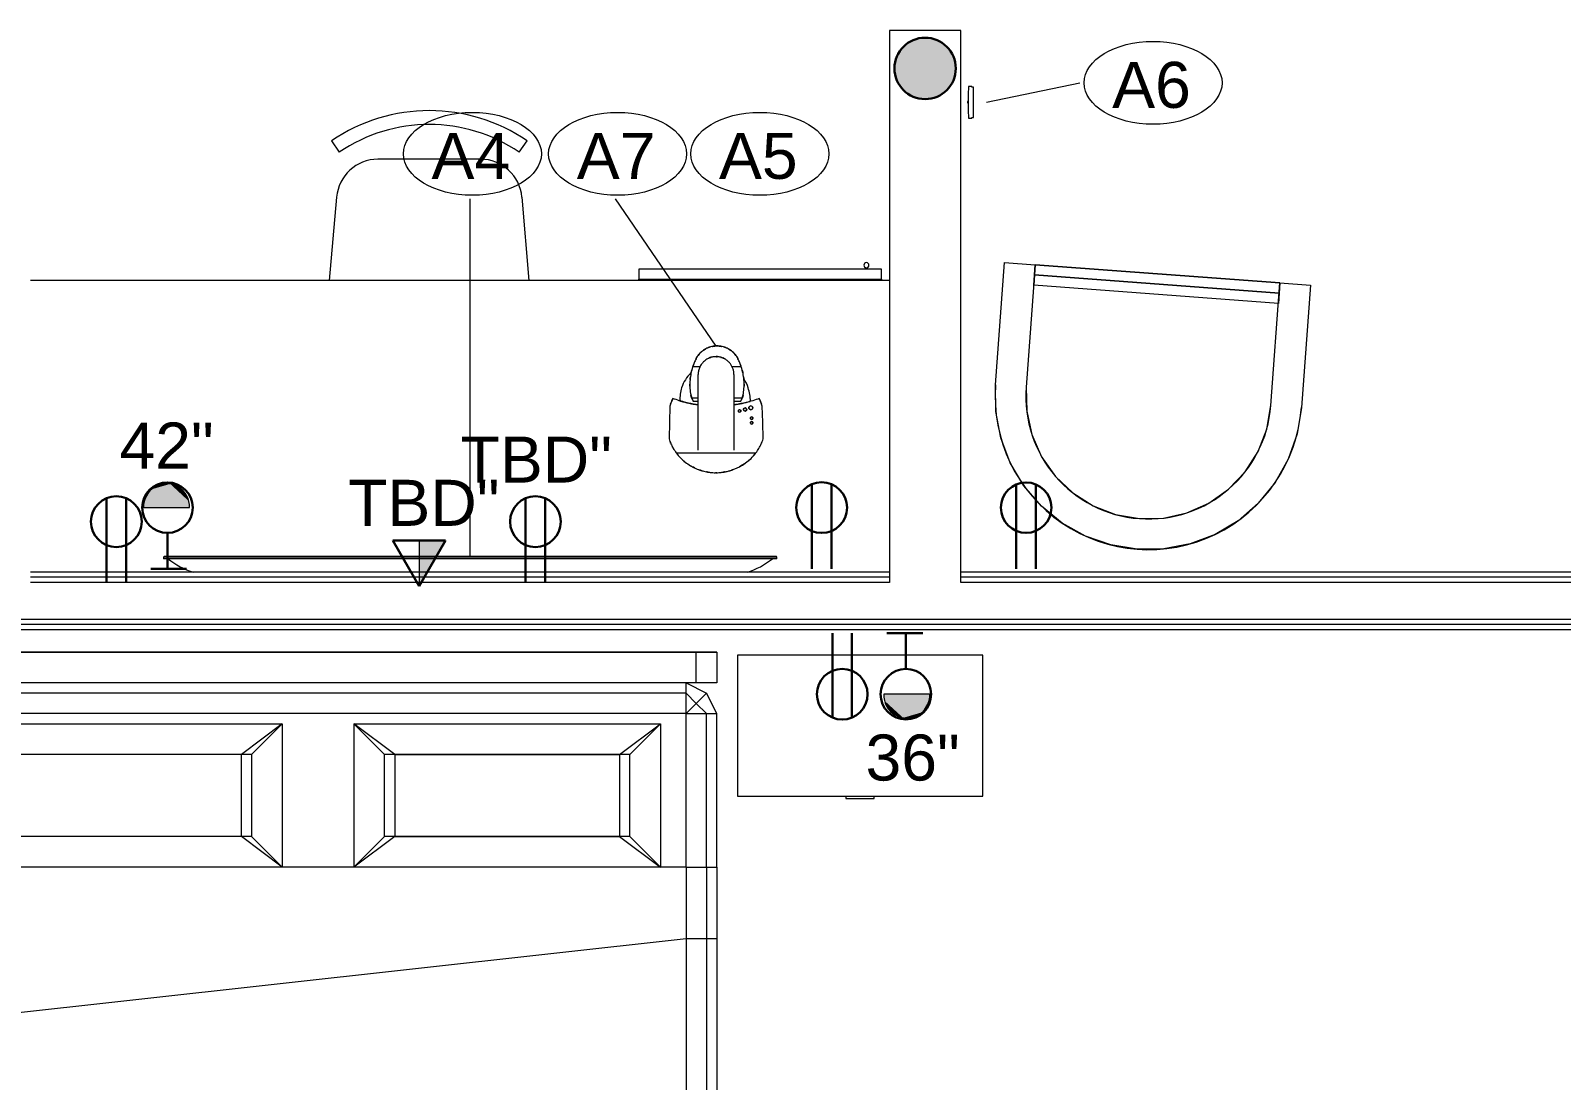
# Model space of a CAD drawing. Header units: inches. Extents: x -1176 to 1507, y -2563 to 978.
# Drawn here: x -958.6 to -808.8, y 212.4 to 315.1 of the extents above; entities that cross this region are included whole.
import ezdxf

# ---------------------------------------------------------------- set-up
doc = ezdxf.new("R2010")
doc.units = ezdxf.units.IN
doc.header["$MEASUREMENT"] = 0
for name, color, linetype, lineweight in [('A-ANNO-NOTE', 131, 'Continuous', 40), ('A-DETL-GENF', 92, 'Continuous', 18), ('A-WALL', 113, 'Continuous', 18), ('G-IMPT', 8, 'Continuous', 9), ('I-FURN', 30, 'Continuous', 9), ('I-WALL', 2, 'Continuous', 18), ('Q-CASE', 31, 'Continuous', 9), ('Q-SPCQ', 91, 'Continuous', 9), ('Q-SPCQ-IDEN', 132, 'Continuous', 9), ('S-COLS', 52, 'Continuous', 18)]:
    doc.layers.add(name, color=color, linetype=linetype, lineweight=lineweight)
doc.styles.add('Arial', font='arial.ttf', dxfattribs={"height": 4.5})
doc.styles.add('Swis721 Lt BT', font='swissl.ttf', dxfattribs={"height": 4.5})

# ---------------------------------------------------------------- blocks, each defined once
blk = doc.blocks.new('Bed_761 - 12ZBED05_dwg-V16-2nd Floor Power _ Signal')
at = {"layer": 'G-IMPT'}
for p, q in [((0, 78), (0, 0)), ((0, 78), (3, 78)), ((0, 76), (0, 78)), ((0, 78), (0, 76)), ((0, 0), (0, 78)), ((0, 0), (0, 78)), ((0, 78), (3, 78)), ((0, 78), (3, 78)), ((0, 78), (3, 78)), ((3, 78), (3, 0)), ((3, 78), (3, 75)), ((3, 78), (3, 76)), ((3, 78), (3, 76)), ((3, 78), (3, 0)), ((6, 78), (4, 77)), ((6, 78), (4, 77)), ((21, 78), (6, 78)), ((21, 78), (6, 78)), ((6, 77), (6, 78)), ((21, 78), (28, 78)), ((21, 78), (28, 78)), ((21, 77), (21, 78)), ((28, 78), (84, 78)), ((28, 78), (84, 78)), ((28, 78), (28, 77)), ((82, 76), (82, 78)), ((82, 76), (82, 78)), ((82, 78), (84, 78)), ((82, 78), (84, 78)), ((84, 78), (86, 77)), ((84, 78), (86, 77)), ((84, 77), (84, 78)), ((84, 78), (84, 76)), ((84, 78), (84, 76)), ((3, 75), (4, 77)), ((3, 75), (4, 77)), ((5, 76), (4, 77)), ((6, 77), (5, 76)), ((6, 75), (6, 77)), ((21, 77), (6, 77)), ((21, 75), (21, 77)), ((21, 77), (28, 77)), ((28, 77), (28, 75)), ((28, 77), (84, 77)), ((84, 77), (84, 75)), ((84, 77), (85, 76)), ((85, 76), (86, 77)), ((86, 77), (87, 75)), ((86, 77), (87, 75)), ((3, 76), (0, 76)), ((3, 76), (0, 76)), ((3, 75), (3, 3)), ((3, 75), (3, 3)), ((4, 75), (3, 75)), ((3, 75), (3, 3)), ((4, 75), (5, 76)), ((6, 75), (4, 75)), ((4, 75), (4, 3)), ((6, 75), (5, 76)), ((21, 75), (6, 75)), ((6, 75), (6, 3)), ((21, 75), (21, 72.5)), ((21, 75), (28, 75)), ((28, 75), (36, 3)), ((28, 75), (84, 75)), ((84, 76), (82, 76)), ((84, 76), (82, 76)), ((84, 75), (85, 76)), ((84, 75), (86, 75)), ((84, 75), (84, 3)), ((85, 76), (86, 75)), ((86, 75), (87, 75)), ((86, 75), (86, 3)), ((87, 75), (87, 3)), ((87, 75), (87, 3)), ((7, 42.5), (7, 72.5)), ((7, 72.5), (21, 72.5)), ((7, 72.5), (10, 69.5)), ((10, 68.5), (7, 72.5)), ((21, 72.5), (18, 69.5)), ((18, 68.5), (21, 72.5)), ((21, 72.5), (21, 42.5)), ((21, 72.5), (21, 42.5)), ((10, 69.5), (10, 68.5)), ((18, 69.5), (10, 69.5)), ((18, 69.5), (18, 68.5)), ((10, 68.5), (10, 46.5)), ((10, 46.5), (10, 68.5)), ((10, 68.5), (18, 68.5)), ((18, 68.5), (18, 46.5)), ((18, 46.5), (18, 68.5)), ((10, 46.5), (7, 42.5)), ((10, 46.5), (10, 45.5)), ((10, 46.5), (18, 46.5)), ((18, 46.5), (18, 45.5)), ((18, 46.5), (21, 42.5)), ((7, 42.5), (10, 45.5)), ((18, 45.5), (10, 45.5)), ((21, 42.5), (18, 45.5)), ((7, 42.5), (21, 42.5)), ((21, 42.5), (21, 35.5)), ((7, 5.5), (7, 35.5)), ((7, 35.5), (21, 35.5)), ((10, 32.5), (7, 35.5)), ((7, 35.5), (10, 31.5)), ((18, 32.5), (21, 35.5)), ((21, 35.5), (18, 31.5)), ((21, 35.5), (21, 5.5)), ((21, 35.5), (21, 5.5)), ((10, 32.5), (18, 32.5)), ((10, 32.5), (10, 31.5)), ((10, 31.5), (10, 9.5)), ((18, 31.5), (10, 31.5)), ((10, 31.5), (10, 9.5)), ((18, 32.5), (18, 31.5)), ((18, 31.5), (18, 9.5)), ((18, 31.5), (18, 9.5)), ((7, 5.5), (10, 9.5)), ((10, 9.5), (10, 8.5)), ((18, 9.5), (10, 9.5)), ((18, 9.5), (18, 8.5)), ((21, 5.5), (18, 9.5)), ((10, 8.5), (7, 5.5)), ((10, 8.5), (18, 8.5)), ((21, 5.5), (18, 8.5)), ((7, 5.5), (21, 5.5)), ((21, 5.5), (21, 3)), ((4, 1), (3, 3)), ((4, 1), (3, 3)), ((4, 3), (3, 3)), ((3, 3), (3, 0)), ((6, 3), (4, 3)), ((5, 2), (4, 3)), ((6, 3), (5, 2)), ((21, 3), (6, 3)), ((6, 3), (6, 1)), ((21, 3), (21, 1)), ((21, 3), (36, 3)), ((36, 1), (36, 3)), ((36, 3), (84, 3)), ((86, 3), (84, 3)), ((84, 3), (85, 2)), ((84, 3), (84, 1)), ((86, 3), (85, 2)), ((87, 3), (86, 1)), ((87, 3), (86, 1)), ((86, 3), (87, 3)), ((0, 0), (0, 2)), ((0, 0), (0, 2)), ((0, 2), (3, 2)), ((0, 2), (3, 2)), ((3, 2), (3, 0)), ((3, 2), (3, 0)), ((5, 2), (4, 1)), ((6, 1), (5, 2)), ((82, 0), (82, 2)), ((82, 0), (82, 2)), ((82, 2), (84, 2)), ((82, 2), (84, 2)), ((85, 2), (84, 1)), ((84, 2), (84, 0)), ((84, 2), (84, 0)), ((85, 2), (86, 1)), ((0, 0), (3, 0)), ((3, 0), (0, 0)), ((6, 0), (4, 1)), ((6, 0), (4, 1)), ((21, 1), (6, 1)), ((6, 1), (6, 0)), ((21, 0), (6, 0)), ((21, 1), (21, 0)), ((21, 1), (36, 1)), ((21, 0), (36, 0)), ((36, 1), (36, 0)), ((36, 1), (84, 1)), ((36, 0), (84, 0)), ((86, 1), (84, 0)), ((86, 1), (84, 0)), ((84, 1), (84, 0)), ((3, 0), (0, 0)), ((3, 0), (0, 0)), ((21, 0), (6, 0)), ((21, 0), (36, 0)), ((36, 0), (84, 0)), ((84, 0), (82, 0)), ((84, 0), (82, 0))]:
    blk.add_line(p, q, dxfattribs=at)
blk = doc.blocks.new('Bed_761 - Bed_761-6542247-2nd Floor Power _ Signal')
blk.add_blockref('Bed_761 - 12ZBED05_dwg-V16-2nd Floor Power _ Signal', (0, 0))
blk = doc.blocks.new('F-Chairs - LC-3-V25-2nd Floor Power _ Signal')
at = {"layer": 'I-FURN'}
for p, q in [((-15, 27), (-12, 27)), ((-15, 15), (-15, 27)), ((-15, 15), (-15, 27)), ((-15, 27), (-12, 27)), ((-15, 15), (-15, 27)), ((-15, 27), (-12, 27)), ((-12, 27), (-12, 15)), ((-12, 27), (12, 27)), ((-12, 27), (12, 27)), ((-12, 27), (12, 27)), ((12, 27), (-12, 27)), ((-12, 25), (-12, 27)), ((-12, 27), (-12, 26)), ((-12, 27), (-12, 15)), ((-12, 27), (-12, 15)), ((12, 27), (15, 27)), ((12, 15), (12, 27)), ((12, 27), (15, 27)), ((12, 27), (15, 27)), ((12, 26), (12, 27)), ((12, 27), (12, 25)), ((12, 15), (12, 27)), ((12, 15), (12, 27)), ((15, 27), (15, 15)), ((15, 27), (15, 15)), ((15, 27), (15, 15)), ((12, 26), (-12, 26)), ((-12, 26), (-12, 25)), ((-12, 26), (12, 26)), ((12, 25), (12, 26)), ((12, 25), (-12, 25))]:
    blk.add_line(p, q, dxfattribs=at)
at = {"layer": 'I-FURN', "flags": 128}
for points in [[(15, 15), (14.77, 12.4), (14.1, 9.87), (12.99, 7.5), (11.49, 5.36), (9.64, 3.51), (7.5, 2.01), (5.13, 0.9), (2.6, 0.23), (0, 0), (-2.6, 0.23), (-5.13, 0.9), (-7.5, 2.01), (-9.64, 3.51), (-11.49, 5.36), (-12.99, 7.5), (-14.1, 9.87), (-14.77, 12.4), (-15, 15)], [(-12, 15), (-11.77, 12.66), (-11.09, 10.41), (-9.98, 8.33), (-8.49, 6.51), (-6.67, 5.02), (-4.59, 3.91), (-2.34, 3.23), (0, 3), (2.34, 3.23), (4.59, 3.91), (6.67, 5.02), (8.49, 6.51), (9.98, 8.33), (11.09, 10.41), (11.77, 12.66), (12, 15)]]:
    blk.add_lwpolyline(points, dxfattribs=at)
at = {"layer": 'I-FURN'}
for radius, end in [(15, 0), (15, 0), (12, 360), (12, 360)]:
    blk.add_arc((0, 15), radius, 180, end, dxfattribs=at)
blk = doc.blocks.new('Desk31 - Desk-6998112-2nd Floor Power _ Signal')
at = {"layer": 'Q-CASE'}
blk.add_line((2293.44, 493.83), (2209.45, 493.83), dxfattribs=at)
blk = doc.blocks.new('A-Flat_Screen_TV - OLED 65B6P 65_-V70-2nd Floor Power _ Signal')
at = {"layer": 'Q-SPCQ'}
for p, q in [((-30, 0.19), (30, 0.19)), ((-30, 0.19), (-30, 0)), ((30, 0), (-30, 0)), ((-29.94, 0), (-29.94, -0.06)), ((29.94, -0.06), (29.94, 0)), ((30, 0), (30, 0.19)), ((29.94, -0.06), (-29.94, -0.06))]:
    blk.add_line(p, q, dxfattribs=at)
for centre, start, end in [((-24.9, -5.58), 107.0541, 128.9656), ((24.9, -5.58), 51.0344, 72.9459)]:
    blk.add_arc(centre, 7.41, start, end, dxfattribs=at)
blk = doc.blocks.new('A-UC Refrigerator - A-UC Refrigerator-V82-2nd Floor Power _ Signal')
at = {"layer": 'Q-SPCQ'}
for p, q in [((-11.87, -16.75), (-11.87, -16.63)), ((11.88, -16.75), (-11.87, -16.75)), ((-11.87, -16.75), (-11.87, -17.75)), ((11.88, -16.75), (-11.87, -16.75)), ((-11.87, -17.75), (11.88, -17.75)), ((-10.5, -17.75), (-10.5, -17.91)), ((-10.5, -17.75), (-10.5, -17.91)), ((-10.25, -17.93), (-10.25, -17.75)), ((-10.25, -17.93), (-10.25, -17.75)), ((11.88, -16.63), (11.88, -16.75)), ((11.88, -17.75), (11.88, -16.75))]:
    blk.add_line(p, q, dxfattribs=at)
for start, end in [(90, 270), (270, 90)]:
    blk.add_arc((-10.39, -18.13), 0.25, start, end, dxfattribs=at)
blk = doc.blocks.new('HVAC_Other_LK-Systems_Room-Thermostat-S1-Dti-24V-NO - Room Thermostat S1 Dti 24V NO-6786672-2nd Floor Power _ Signal')
at = {"layer": 'A-DETL-GENF', "lineweight": 9}
for p, q in [((-1.55, 0.12), (-1.55, -0.05)), ((-1.48, 0.12), (-1.55, 0.12)), ((-1.48, 0.12), (-1.55, 0.12)), ((-1.55, 0.12), (-1.55, -0.23)), ((-1.48, 0.28), (-1.48, 0.12)), ((1.48, 0.28), (-1.48, 0.28)), ((1.48, 0.28), (-1.48, 0.28)), ((-1.48, 0.28), (-1.48, 0.12)), ((1.48, 0.12), (1.48, 0.28)), ((1.48, 0.12), (1.48, 0.28)), ((1.55, 0.12), (1.48, 0.12)), ((1.55, 0.12), (1.48, 0.12)), ((1.55, -0.23), (1.55, 0.12)), ((1.55, -0.23), (1.55, 0.12)), ((-1.55, -0.05), (-1.55, -0.23)), ((-1.55, -0.23), (-0.76, -0.25)), ((-1.55, -0.23), (-0.76, -0.25)), ((-0.76, -0.25), (0, -0.26)), ((-0.76, -0.25), (-0.06, -0.26)), ((-0.06, -0.26), (-0.06, -0.3)), ((-0.06, -0.3), (0.06, -0.3)), ((-0.06, -0.3), (0.06, -0.3)), ((0, -0.26), (0.76, -0.25)), ((0.06, -0.26), (0.76, -0.25)), ((0.06, -0.3), (0.06, -0.26)), ((0.06, -0.3), (0.06, -0.26)), ((0.76, -0.25), (1.55, -0.23)), ((0.76, -0.25), (1.55, -0.23))]:
    blk.add_line(p, q, dxfattribs=at)
blk = doc.blocks.new('Bed_Side_Table_5122 - T-4-6544423-2nd Floor Power _ Signal')
at = {"layer": 'I-FURN'}
for p, q in [((12, 3.99), (-12, 3.99)), ((-12, 3.99), (-12, -9.79)), ((12, -9.79), (12, 3.99)), ((-12, -9.79), (-1.38, -9.79)), ((-1.38, -9.79), (-1.38, -10)), ((-1.38, -9.79), (1.38, -9.79)), ((-1.38, -10), (1.38, -10)), ((1.38, -10), (1.38, -9.79)), ((1.38, -9.79), (12, -9.79))]:
    blk.add_line(p, q, dxfattribs=at)
blk = doc.blocks.new('Keurig_Coffee_Maker_18764 - Keurig_Coffee_Maker_18764-V99-2nd Floor Power _ Signal')
at = {"layer": 'Q-SPCQ'}
for p, q in [((-0.61, 4.75), (-0.53, 4.77)), ((-0.53, 4.77), (-0.61, 4.75)), ((-0.61, 4.75), (-0.53, 4.77)), ((-0.53, 4.77), (-0.61, 4.75)), ((-0.61, 4.75), (-0.53, 4.77)), ((-0.53, 4.77), (-0.61, 4.75)), ((-0.61, 4.75), (-0.6, 4.72)), ((-0.61, 4.75), (-0.6, 4.72)), ((-0.61, 4.75), (-0.6, 4.72)), ((-0.6, 4.72), (-0.52, 4.74)), ((-0.52, 4.74), (-0.6, 4.72)), ((-0.6, 4.72), (-0.52, 4.74)), ((-0.52, 4.74), (-0.6, 4.72)), ((-0.6, 4.72), (-0.52, 4.74)), ((-0.52, 4.74), (-0.6, 4.72)), ((-0.52, 4.74), (-0.53, 4.77)), ((-0.52, 4.74), (-0.53, 4.77)), ((-0.52, 4.74), (-0.53, 4.77)), ((-0.51, 4.78), (-0.43, 4.8)), ((-0.51, 4.78), (-0.51, 4.75)), ((-0.43, 4.77), (-0.51, 4.75)), ((-0.43, 4.8), (-0.36, 4.82)), ((-0.43, 4.77), (-0.43, 4.8)), ((-0.35, 4.79), (-0.43, 4.77)), ((-0.36, 4.82), (-0.35, 4.79)), ((-0.31, 4.83), (-0.11, 4.85)), ((-0.31, 4.83), (-0.3, 4.8)), ((-0.11, 4.82), (-0.3, 4.8)), ((-0.11, 4.85), (-0.11, 4.82)), ((-0.04, 4.86), (0.03, 4.85)), ((-0.04, 4.86), (-0.04, 4.82)), ((0.03, 4.82), (-0.04, 4.82)), ((0.03, 4.85), (0.13, 4.85)), ((0.13, 4.85), (0.03, 4.85)), ((0.03, 4.82), (0.03, 4.85)), ((0.03, 4.82), (0.12, 4.82)), ((0.12, 4.82), (0.03, 4.82)), ((0.13, 4.85), (0.12, 4.82)), ((0.2, 4.81), (0.12, 4.82)), ((0.13, 4.85), (0.2, 4.84)), ((0.2, 4.84), (0.2, 4.81)), ((0.27, 4.8), (0.28, 4.83)), ((0.3, 4.8), (0.27, 4.8)), ((0.28, 4.83), (0.44, 4.8)), ((0.43, 4.77), (0.34, 4.79)), ((0.49, 4.75), (0.43, 4.77)), ((0.44, 4.8), (0.5, 4.78)), ((0.44, 4.8), (0.44, 4.8)), ((0.44, 4.8), (0.44, 4.8)), ((0.45, 4.8), (0.44, 4.77)), ((0.47, 4.79), (0.46, 4.76)), ((0.52, 4.75), (0.46, 4.76)), ((0.46, 4.76), (0.49, 4.75)), ((0.5, 4.78), (0.47, 4.79)), ((0.47, 4.79), (0.52, 4.78)), ((0.49, 4.75), (0.5, 4.78)), ((0.5, 4.78), (0.49, 4.75)), ((0.5, 4.78), (0.49, 4.75)), ((0.49, 4.75), (0.49, 4.75)), ((0.5, 4.75), (0.51, 4.78)), ((0.5, 4.78), (0.5, 4.78)), ((0.52, 4.78), (0.52, 4.75)), ((0.58, 4.76), (0.57, 4.73)), ((0.64, 4.7), (0.57, 4.73)), ((0.58, 4.76), (0.65, 4.73)), ((0.64, 4.7), (0.65, 4.73)), ((0.71, 4.71), (0.7, 4.68)), ((0.74, 4.66), (0.7, 4.68)), ((0.7, 4.68), (0.74, 4.66)), ((0.75, 4.69), (0.71, 4.71)), ((0.71, 4.71), (0.76, 4.68)), ((0.89, 4.58), (0.74, 4.66)), ((0.76, 4.68), (0.9, 4.61)), ((0.91, 4.61), (0.89, 4.58)), ((0.9, 4.61), (0.89, 4.58)), ((-1.56, 3.82), (-2.29, 3.82)), ((-1.75, -4.31), (-1.75, 3.08)), ((2.47, 3.82), (1.56, 3.82)), ((1.75, 3.08), (1.75, -4.31)), ((-4.44, 0.22), (-4.44, 0.21)), ((-4.44, 0.21), (-4.44, 0.22)), ((-2.38, 0.79), (-1.75, 0.79)), ((-2.24, 0.47), (-1.75, 0.47)), ((1.75, 0.79), (2.56, 0.79)), ((1.75, 0.47), (2.42, 0.47)), ((4.44, 0.21), (4.44, 0.22)), ((4.44, 0.22), (4.44, 0.21)), ((-3.9, -4.57), (3.9, -4.57)), ((2.55, -5.79), (2.53, -5.79)), ((0, -6.52), (-0.05, -6.52)), ((0, -6.52), (-0.05, -6.52))]:
    blk.add_line(p, q, dxfattribs=at)
at = {"layer": 'Q-SPCQ', "flags": 128}
for points in [[(-4.52, -0.02), (-4.56, -1.59), (-4.6, -3.21)], [(4.6, -3.21), (4.56, -1.59), (4.52, -0.02)]]:
    blk.add_lwpolyline(points, dxfattribs=at)
at = {"layer": 'Q-SPCQ'}
for centre, radius, start, end in [((-0.11, 0.74), 3.42, 133.2151, 162.0251), ((-0.11, 0.74), 3.42, 162.0251, 183.9632), ((-0.11, 0.74), 3.42, 17.9749, 33.9816), ((-1.51, 0.29), 4.88, 2.0734, 17.9749), ((0, 12.51), 12.51, 252.7803, 257.1927), ((0, 12.51), 12.51, 253.7595, 261.925), ((0, 12.51), 12.51, 259.0261, 261.9487), ((0, 12.51), 12.51, 278.0789, 285.4279), ((3.4, -0.17), 0.187, 90, 270), ((3.4, -0.17), 0.187, 270, 90), ((2.3, -0.48), 0.125, 90, 270), ((2.3, -0.48), 0.125, 270, 90), ((2.84, -0.34), 0.156, 90, 270), ((2.84, -0.34), 0.156, 270, 90), ((3.48, -1.19), 0.125, 90, 270), ((3.48, -1.19), 0.125, 270, 90), ((3.48, -1.64), 0.125, 90, 270), ((3.48, -1.64), 0.125, 270, 90), ((-0.02, -1.68), 4.83, 219.3983, 221.0457), ((-0.02, -1.68), 4.83, 228.1639, 230.5343), ((-0.02, -1.68), 4.83, 239.6592, 240.0724)]:
    blk.add_arc(centre, radius, start, end, dxfattribs=at)
for points in [[(-1.96, 4.62), (-2.02, 4.49), (-2.14, 4.23), (-2.24, 3.96), (-2.29, 3.82)], [(-1.96, 4.62), (-1.95, 4.63), (-1.93, 4.67), (-1.91, 4.71), (-1.9, 4.72)], [(-1.27, 5.43), (-1.23, 5.46), (-1.19, 5.49), (-1.15, 5.51)], [(-1.15, 5.51), (-1.1, 5.54), (-1.05, 5.57), (-1, 5.6)], [(1.19, 5.6), (1.24, 5.57), (1.28, 5.54), (1.33, 5.51)], [(1.33, 5.51), (1.37, 5.49), (1.41, 5.46), (1.45, 5.43)], [(2.09, 4.72), (2.1, 4.71), (2.12, 4.67), (2.13, 4.63), (2.14, 4.62)], [(2.47, 3.82), (2.43, 3.96), (2.33, 4.23), (2.21, 4.49), (2.14, 4.62)], [(-2.29, 3.82), (-2.36, 3.62), (-2.46, 3.2), (-2.56, 2.55), (-2.57, 1.89), (-2.53, 1.46), (-2.49, 1.24)], [(-2.44, 3.26), (-2.42, 3.35), (-2.4, 3.44), (-2.38, 3.53)], [(-2.25, 3.92), (-2.24, 3.96), (-2.22, 4), (-2.21, 4.04)], [(2.68, 1.24), (2.71, 1.46), (2.75, 1.89), (2.74, 2.55), (2.65, 3.2), (2.54, 3.62), (2.47, 3.82)], [(-2.56, 1.93), (-2.56, 2), (-2.56, 2.07), (-2.56, 2.15)], [(2.69, 2.85), (2.71, 2.77), (2.72, 2.68), (2.73, 2.59)], [(2.74, 2.13), (2.74, 2.06), (2.74, 2), (2.74, 1.93)], [(-4.23, 0.74), (-4.29, 0.61), (-4.39, 0.36), (-4.48, 0.11), (-4.52, -0.02)], [(-4.23, 0.74), (-4.27, 0.65), (-4.34, 0.48), (-4.41, 0.31), (-4.44, 0.22)], [(-4.44, 0.22), (-4.41, 0.31), (-4.34, 0.48), (-4.27, 0.65), (-4.23, 0.74)], [(-2.94, 0.35), (-3.15, 0.4), (-3.59, 0.52), (-4.02, 0.66), (-4.23, 0.74)], [(-2.94, 0.35), (-2.58, 0.26), (-2.22, 0.19), (-1.86, 0.14)], [(-2.49, 1.24), (-2.48, 1.17), (-2.45, 1.01), (-2.4, 0.86), (-2.38, 0.79)], [(-2.4, 0.85), (-2.42, 0.92), (-2.44, 0.98), (-2.45, 1.05)], [(-1.81, 0.13), (-1.9, 0.14), (-1.98, 0.16), (-2.07, 0.17)], [(2.94, 0.35), (2.59, 0.27), (2.25, 0.2), (1.9, 0.15)], [(2.56, 0.79), (2.59, 0.86), (2.63, 1.01), (2.67, 1.17), (2.68, 1.24)], [(2.64, 1.05), (2.62, 0.98), (2.6, 0.92), (2.58, 0.85)], [(4.23, 0.74), (4.02, 0.66), (3.59, 0.52), (3.15, 0.4), (2.94, 0.35)], [(4.44, 0.22), (4.41, 0.31), (4.34, 0.48), (4.27, 0.65), (4.23, 0.74)], [(4.52, -0.02), (4.48, 0.11), (4.39, 0.36), (4.29, 0.61), (4.23, 0.74)], [(4.23, 0.74), (4.27, 0.65), (4.34, 0.48), (4.41, 0.31), (4.44, 0.22)], [(3.46, -0.34), (3.44, -0.35), (3.42, -0.36), (3.4, -0.36)], [(3.48, -1.76), (3.47, -1.76), (3.46, -1.76), (3.44, -1.75), (3.42, -1.74), (3.41, -1.74), (3.4, -1.73)], [(-4.6, -3.21), (-4.55, -3.38), (-4.43, -3.69), (-4.19, -4.15), (-4, -4.43), (-3.9, -4.57)], [(-4.47, -3.57), (-4.46, -3.59), (-4.45, -3.6), (-4.45, -3.62)], [(-4.45, -3.62), (-4.45, -3.6), (-4.46, -3.59), (-4.47, -3.57)], [(3.9, -4.57), (4, -4.43), (4.19, -4.15), (4.43, -3.69), (4.55, -3.38), (4.6, -3.21)], [(4.45, -3.62), (4.45, -3.6), (4.46, -3.59), (4.47, -3.57)], [(4.47, -3.57), (4.46, -3.59), (4.45, -3.6), (4.45, -3.62)], [(-2.1, -6.05), (-2.18, -6.01), (-2.25, -5.97), (-2.33, -5.93)], [(2.29, -5.93), (2.49, -5.82), (2.89, -5.58), (3.43, -5.13), (3.75, -4.77), (3.9, -4.57)], [(2.29, -5.93), (2.48, -5.83), (2.67, -5.72), (2.85, -5.59)], [(3.57, -4.97), (3.67, -4.86), (3.76, -4.75), (3.85, -4.63)], [(-1.66, -6.23), (-1.61, -6.25), (-1.55, -6.27), (-1.5, -6.29)], [(-1.5, -6.29), (-1.48, -6.29), (-1.46, -6.3), (-1.45, -6.3)], [(-0.94, -6.43), (-0.89, -6.44), (-0.84, -6.45), (-0.78, -6.46)], [(0, -6.52), (0.03, -6.52), (0.05, -6.52), (0.08, -6.52)], [(0.08, -6.52), (0.05, -6.52), (0.03, -6.52), (0, -6.52)]]:
    blk.add_open_spline(points, degree=3, dxfattribs=at)
for points, knots in [([(2.14, 4.62), (2.07, 4.77), (1.89, 5.05), (1.52, 5.4), (1.09, 5.67), (0.61, 5.84), (0.09, 5.9), (-0.42, 5.84), (-0.91, 5.67), (-1.27, 5.44), (-1.52, 5.22), (-1.75, 4.98), (-1.88, 4.77), (-1.96, 4.62)], [0, 0, 0, 0, 0.1, 0.2, 0.3, 0.4, 0.5, 0.6, 0.7, 0.8, 0.85, 0.9, 1, 1, 1, 1]), ([(-1.9, 4.72), (-1.84, 4.83), (-1.7, 5.03), (-1.51, 5.23), (-1.4, 5.33), (-1.37, 5.35)], [0, 0, 0, 0, 0.3333333, 0.6666667, 0.7485665, 0.7485665, 0.7485665, 0.7485665]), ([(1.75, 3.08), (1.75, 3.18), (1.73, 3.38), (1.66, 3.67), (1.55, 3.9), (1.45, 4.07), (1.36, 4.19), (1.26, 4.3), (1.14, 4.4), (1.02, 4.5), (0.9, 4.58), (0.76, 4.65), (0.62, 4.72), (0.47, 4.77), (0.3, 4.8), (0.12, 4.83), (-0.08, 4.83), (-0.28, 4.81), (-0.47, 4.77), (-0.65, 4.7), (-0.83, 4.62), (-0.99, 4.52), (-1.15, 4.4), (-1.28, 4.27), (-1.4, 4.13), (-1.51, 3.97), (-1.62, 3.75), (-1.72, 3.46), (-1.75, 3.21), (-1.75, 3.08)], [0, 0, 0, 0, 0.055556, 0.111111, 0.166667, 0.194444, 0.222222, 0.25, 0.277778, 0.305556, 0.333333, 0.361111, 0.388889, 0.416667, 0.444444, 0.479167, 0.513889, 0.548611, 0.583333, 0.618056, 0.652778, 0.6875, 0.722222, 0.756944, 0.791667, 0.826389, 0.861111, 0.930556, 1, 1, 1, 1]), ([(-0.84, 5.68), (-0.81, 5.69), (-0.71, 5.73), (-0.61, 5.77), (-0.54, 5.79)], [0.1340386, 0.1340386, 0.1340386, 0.1340386, 0.1666667, 0.256932, 0.256932, 0.256932, 0.256932]), ([(-0.38, 5.83), (-0.37, 5.83), (-0.07, 5.89), (0.25, 5.88), (0.55, 5.83), (0.57, 5.83)], [0.3167664, 0.3167664, 0.3167664, 0.3167664, 0.3333333, 0.6666667, 0.6830273, 0.6830273, 0.6830273, 0.6830273]), ([(0.72, 5.79), (0.8, 5.77), (0.9, 5.74), (1, 5.69), (1.02, 5.68)], [0.7426327, 0.7426327, 0.7426327, 0.7426327, 0.8333333, 0.8657703, 0.8657703, 0.8657703, 0.8657703]), ([(1.56, 5.35), (1.58, 5.33), (1.69, 5.23), (1.89, 5.03), (2.02, 4.83), (2.09, 4.72)], [0.2509667, 0.2509667, 0.2509667, 0.2509667, 0.3333333, 0.6666667, 1, 1, 1, 1]), ([(2.4, 4.04), (2.4, 4.02), (2.42, 3.98), (2.43, 3.94), (2.44, 3.93)], [0.1803457, 0.1803457, 0.1803457, 0.1803457, 0.2, 0.21629659, 0.21629659, 0.21629659, 0.21629659]), ([(2.56, 3.52), (2.58, 3.45), (2.6, 3.36), (2.62, 3.27), (2.62, 3.26)], [0.3370694, 0.3370694, 0.3370694, 0.3370694, 0.4, 0.41654848, 0.41654848, 0.41654848, 0.41654848]), ([(-2.54, 2.59), (-2.54, 2.6), (-2.53, 2.69), (-2.52, 2.78), (-2.51, 2.86)], [0.38887206, 0.38887206, 0.38887206, 0.38887206, 0.4, 0.46606846, 0.46606846, 0.46606846, 0.46606846]), ([(-1.75, 0.12), (-1.82, 0.13), (-2.22, 0.19), (-2.62, 0.27), (-2.94, 0.35)], [0.7961311, 0.7961311, 0.7961311, 0.7961311, 0.8333333, 1, 1, 1, 1]), ([(-2.33, 0.67), (-2.34, 0.68), (-2.34, 0.7), (-2.36, 0.74), (-2.38, 0.79), (-2.39, 0.83), (-2.4, 0.85)], [0.8338778, 0.8338778, 0.8338778, 0.8338778, 0.8611111, 0.8888889, 0.9444444, 1, 1, 1, 1]), ([(-2.38, 0.79), (-2.37, 0.77), (-2.36, 0.73), (-2.34, 0.68), (-2.32, 0.65), (-2.31, 0.62), (-2.3, 0.6), (-2.29, 0.58), (-2.28, 0.56), (-2.27, 0.54), (-2.26, 0.52), (-2.26, 0.51), (-2.25, 0.49), (-2.24, 0.48), (-2.24, 0.47), (-2.24, 0.47), (-2.24, 0.47)], [0, 0, 0, 0, 0.0555556, 0.1111111, 0.1388889, 0.1666667, 0.1944444, 0.2222222, 0.25, 0.2777778, 0.3055556, 0.3333333, 0.3611111, 0.3888889, 0.4444444, 0.4737946, 0.4737946, 0.4737946, 0.4737946]), ([(2.94, 0.35), (2.62, 0.27), (2.22, 0.19), (1.82, 0.13), (1.75, 0.12)], [0, 0, 0, 0, 0.1666667, 0.2038782, 0.2038782, 0.2038782, 0.2038782]), ([(1.86, 0.14), (1.93, 0.15), (2.29, 0.21), (2.65, 0.28), (2.94, 0.35)], [0.8149744, 0.8149744, 0.8149744, 0.8149744, 0.85, 1, 1, 1, 1]), ([(2.42, 0.47), (2.42, 0.47), (2.42, 0.47), (2.43, 0.48), (2.43, 0.49), (2.44, 0.51), (2.45, 0.53), (2.46, 0.55), (2.47, 0.57), (2.48, 0.58), (2.48, 0.6), (2.49, 0.62), (2.51, 0.66), (2.53, 0.72), (2.55, 0.76), (2.56, 0.79)], [0.5262054, 0.5262054, 0.5262054, 0.5262054, 0.5555556, 0.6111111, 0.6388889, 0.6666667, 0.7083333, 0.75, 0.7708333, 0.78125, 0.7916667, 0.8333333, 0.875, 0.9166667, 1, 1, 1, 1]), ([(2.58, 0.85), (2.58, 0.83), (2.56, 0.79), (2.54, 0.74), (2.53, 0.7), (2.52, 0.68), (2.52, 0.67)], [0, 0, 0, 0, 0.0555556, 0.1111111, 0.1388889, 0.1661222, 0.1661222, 0.1661222, 0.1661222]), ([(3.33, 0.01), (3.34, 0.01), (3.36, 0.02), (3.38, 0.02), (3.4, 0.02)], [0.8888889, 0.8888889, 0.8888889, 0.8888889, 0.9305556, 1, 1, 1, 1]), ([(3.4, 0.02), (3.41, 0.02), (3.42, 0.02), (3.44, 0.01), (3.44, 0.01)], [0, 0, 0, 0, 0.05555556, 0.07172864, 0.07172864, 0.07172864, 0.07172864]), ([(2.3, -0.6), (2.3, -0.6), (2.28, -0.6), (2.26, -0.6), (2.24, -0.59), (2.23, -0.58), (2.22, -0.57), (2.21, -0.56), (2.19, -0.53), (2.18, -0.5), (2.18, -0.46), (2.19, -0.42), (2.2, -0.4), (2.22, -0.39), (2.23, -0.38), (2.26, -0.36), (2.28, -0.35), (2.3, -0.35)], [0, 0, 0, 0, 0.055556, 0.111111, 0.166667, 0.194444, 0.222222, 0.277778, 0.333333, 0.444444, 0.583333, 0.652778, 0.722222, 0.756944, 0.791667, 0.861111, 1, 1, 1, 1]), ([(2.3, -0.35), (2.31, -0.35), (2.32, -0.36), (2.34, -0.36), (2.35, -0.36), (2.36, -0.37), (2.38, -0.38), (2.39, -0.39), (2.4, -0.4), (2.42, -0.42), (2.43, -0.46), (2.43, -0.5), (2.42, -0.54), (2.4, -0.55), (2.39, -0.57), (2.38, -0.58), (2.35, -0.6), (2.32, -0.6), (2.3, -0.6)], [0, 0, 0, 0, 0.055556, 0.083333, 0.111111, 0.166667, 0.194444, 0.222222, 0.277778, 0.333333, 0.444444, 0.583333, 0.652778, 0.722222, 0.756944, 0.791667, 0.861111, 1, 1, 1, 1]), ([(2.74, -0.45), (2.73, -0.45), (2.72, -0.43), (2.7, -0.4), (2.68, -0.36), (2.69, -0.31), (2.7, -0.26), (2.72, -0.24), (2.73, -0.22), (2.74, -0.21), (2.76, -0.2), (2.77, -0.2), (2.78, -0.19), (2.79, -0.19)], [0.2222222, 0.2222222, 0.2222222, 0.2222222, 0.2777778, 0.3333333, 0.4444444, 0.5833333, 0.6527778, 0.7222222, 0.7569444, 0.7916667, 0.8263889, 0.8611111, 0.8888889, 0.8888889, 0.8888889, 0.8888889]), ([(2.84, -0.18), (2.85, -0.18), (2.87, -0.18), (2.88, -0.18), (2.9, -0.19), (2.92, -0.2), (2.93, -0.21), (2.94, -0.21), (2.94, -0.22)], [0, 0, 0, 0, 0.0555556, 0.0833333, 0.1111111, 0.1666667, 0.1944444, 0.2222222, 0.2222222, 0.2222222, 0.2222222]), ([(2.98, -0.26), (2.99, -0.27), (3, -0.31), (3, -0.36), (2.98, -0.41), (2.97, -0.43), (2.95, -0.45), (2.94, -0.46), (2.93, -0.47), (2.89, -0.48), (2.87, -0.49), (2.84, -0.49)], [0.3333333, 0.3333333, 0.3333333, 0.3333333, 0.4444444, 0.5833333, 0.6527778, 0.7222222, 0.7569444, 0.7916667, 0.8263889, 0.8611111, 1, 1, 1, 1]), ([(3.21, -0.14), (3.21, -0.13), (3.22, -0.11), (3.22, -0.09), (3.23, -0.08), (3.23, -0.08)], [0.5555556, 0.5555556, 0.5555556, 0.5555556, 0.5833333, 0.6527778, 0.6666667, 0.6666667, 0.6666667, 0.6666667]), ([(3.27, -0.31), (3.27, -0.3), (3.25, -0.29), (3.23, -0.25), (3.21, -0.21), (3.21, -0.18), (3.21, -0.17)], [0.2222222, 0.2222222, 0.2222222, 0.2222222, 0.2777778, 0.3333333, 0.4444444, 0.4882459, 0.4882459, 0.4882459, 0.4882459]), ([(3.4, -0.36), (3.39, -0.36), (3.37, -0.35), (3.35, -0.35), (3.34, -0.35), (3.33, -0.34)], [0, 0, 0, 0, 0.0555556, 0.0833333, 0.1111111, 0.1111111, 0.1111111, 0.1111111]), ([(3.48, -1.31), (3.47, -1.31), (3.46, -1.31), (3.44, -1.31), (3.42, -1.3), (3.4, -1.28), (3.39, -1.27), (3.37, -1.24), (3.36, -1.21), (3.36, -1.16), (3.37, -1.13), (3.38, -1.11), (3.39, -1.1), (3.41, -1.09), (3.44, -1.07), (3.46, -1.06), (3.48, -1.06)], [0, 0, 0, 0, 0.055556, 0.111111, 0.166667, 0.222222, 0.277778, 0.333333, 0.444444, 0.583333, 0.652778, 0.722222, 0.756944, 0.791667, 0.861111, 1, 1, 1, 1]), ([(3.48, -1.06), (3.49, -1.06), (3.51, -1.06), (3.53, -1.07), (3.55, -1.08), (3.56, -1.09), (3.58, -1.11), (3.6, -1.13), (3.61, -1.17), (3.61, -1.19), (3.61, -1.21)], [0, 0, 0, 0, 0.0555556, 0.1111111, 0.1666667, 0.2222222, 0.2777778, 0.3333333, 0.4444444, 0.5555556, 0.5555556, 0.5555556, 0.5555556]), ([(3.59, -1.25), (3.59, -1.26), (3.58, -1.27), (3.56, -1.29), (3.53, -1.31), (3.5, -1.31), (3.48, -1.31)], [0.6666667, 0.6666667, 0.6666667, 0.6666667, 0.7222222, 0.7916667, 0.8611111, 1, 1, 1, 1]), ([(3.5, -0.01), (3.5, -0.01), (3.51, -0.02), (3.53, -0.03), (3.54, -0.05), (3.57, -0.09), (3.59, -0.14), (3.59, -0.18), (3.58, -0.2)], [0.1737723, 0.1737723, 0.1737723, 0.1737723, 0.1944444, 0.2222222, 0.2777778, 0.3333333, 0.4444444, 0.5555556, 0.5555556, 0.5555556, 0.5555556]), ([(3.58, -0.23), (3.57, -0.24), (3.56, -0.26), (3.55, -0.28), (3.53, -0.3), (3.52, -0.31), (3.52, -0.31)], [0.6069174, 0.6069174, 0.6069174, 0.6069174, 0.6527778, 0.7222222, 0.7569444, 0.7777778, 0.7777778, 0.7777778, 0.7777778]), ([(3.36, -1.66), (3.36, -1.64), (3.36, -1.61), (3.37, -1.58), (3.39, -1.56), (3.4, -1.54), (3.44, -1.52), (3.46, -1.51), (3.48, -1.51)], [0.4444444, 0.4444444, 0.4444444, 0.4444444, 0.5833333, 0.6527778, 0.7222222, 0.7916667, 0.8611111, 1, 1, 1, 1]), ([(3.48, -1.51), (3.49, -1.51), (3.51, -1.51), (3.53, -1.52), (3.55, -1.53), (3.56, -1.54), (3.58, -1.56), (3.6, -1.58), (3.61, -1.61), (3.61, -1.64), (3.61, -1.66)], [0, 0, 0, 0, 0.0555556, 0.1111111, 0.1666667, 0.2222222, 0.2777778, 0.3333333, 0.4444444, 0.5555556, 0.5555556, 0.5555556, 0.5555556]), ([(3.59, -1.7), (3.59, -1.7), (3.58, -1.72), (3.56, -1.73), (3.53, -1.75), (3.5, -1.76), (3.48, -1.76)], [0.6666667, 0.6666667, 0.6666667, 0.6666667, 0.7222222, 0.7916667, 0.8611111, 1, 1, 1, 1]), ([(-4.28, -3.96), (-4.26, -4), (-4.23, -4.06), (-4.2, -4.11), (-4.2, -4.12)], [0.3713401, 0.3713401, 0.3713401, 0.3713401, 0.5, 0.5248828, 0.5248828, 0.5248828, 0.5248828]), ([(-4.2, -4.12), (-4.2, -4.11), (-4.23, -4.06), (-4.26, -4), (-4.28, -3.96)], [0.4751172, 0.4751172, 0.4751172, 0.4751172, 0.5, 0.6286599, 0.6286599, 0.6286599, 0.6286599]), ([(-3.9, -4.57), (-3.77, -4.75), (-3.49, -5.07), (-3.02, -5.49), (-2.6, -5.78), (-2.29, -5.96), (-2.11, -6.05), (-1.94, -6.12), (-1.75, -6.2), (-1.57, -6.27), (-1.44, -6.31), (-1.36, -6.33), (-1.24, -6.36), (-1.07, -6.41), (-0.88, -6.44), (-0.76, -6.46), (-0.68, -6.47), (-0.53, -6.49), (-0.32, -6.51), (-0.14, -6.52), (-0.05, -6.52)], [0, 0, 0, 0, 0.142857, 0.285714, 0.428571, 0.5, 0.535714, 0.571429, 0.625, 0.678571, 0.705357, 0.71875, 0.732143, 0.785714, 0.839286, 0.852679, 0.866071, 0.892857, 0.946429, 1, 1, 1, 1]), ([(-3.44, -5.1), (-3.43, -5.11), (-3.38, -5.16), (-3.33, -5.21), (-3.29, -5.25)], [0.23427003, 0.23427003, 0.23427003, 0.23427003, 0.25, 0.30481789, 0.30481789, 0.30481789, 0.30481789]), ([(-3.29, -5.25), (-3.33, -5.21), (-3.38, -5.16), (-3.43, -5.11), (-3.44, -5.1)], [0.79638486, 0.79638486, 0.79638486, 0.79638486, 0.83333333, 0.8435005, 0.8435005, 0.8435005, 0.8435005]), ([(-2.72, -5.7), (-2.76, -5.67), (-2.83, -5.62), (-2.89, -5.58), (-2.92, -5.56)], [0.63255371, 0.63255371, 0.63255371, 0.63255371, 0.66666667, 0.68782663, 0.68782663, 0.68782663, 0.68782663]), ([(-2.91, -5.56), (-2.89, -5.58), (-2.82, -5.63), (-2.75, -5.68), (-2.71, -5.7)], [0.46748557, 0.46748557, 0.46748557, 0.46748557, 0.5, 0.54988363, 0.54988363, 0.54988363, 0.54988363]), ([(-2.32, -5.94), (-2.28, -5.96), (-2.2, -6), (-2.13, -6.03), (-2.1, -6.05)], [0.7023309, 0.7023309, 0.7023309, 0.7023309, 0.75, 0.78527969, 0.78527969, 0.78527969, 0.78527969]), ([(0, -6.52), (0.09, -6.52), (0.26, -6.51), (0.47, -6.49), (0.63, -6.47), (0.76, -6.45), (0.88, -6.43), (1.02, -6.4), (1.17, -6.37), (1.31, -6.33), (1.42, -6.3), (1.53, -6.26), (1.67, -6.21), (1.83, -6.15), (2.04, -6.06), (2.19, -5.98), (2.29, -5.93)], [0, 0, 0, 0, 0.1, 0.2, 0.25, 0.3, 0.35, 0.4, 0.475, 0.55, 0.5875, 0.625, 0.7, 0.775, 0.85, 1, 1, 1, 1]), ([(2.85, -5.59), (2.8, -5.62), (2.62, -5.75), (2.43, -5.85), (2.29, -5.93)], [0.8, 0.8, 0.8, 0.8, 0.85, 1, 1, 1, 1]), ([(3.04, -5.45), (3.15, -5.37), (3.27, -5.27), (3.38, -5.16), (3.39, -5.15)], [0.2716855, 0.2716855, 0.2716855, 0.2716855, 0.4, 0.414526, 0.414526, 0.414526, 0.414526]), ([(3.39, -5.15), (3.3, -5.23), (3.18, -5.34), (3.06, -5.44), (3.04, -5.45)], [0.585474, 0.585474, 0.585474, 0.585474, 0.7, 0.7283145, 0.7283145, 0.7283145, 0.7283145]), ([(3.85, -4.63), (3.84, -4.65), (3.75, -4.77), (3.65, -4.88), (3.56, -4.97)], [0.3739159, 0.3739159, 0.3739159, 0.3739159, 0.4, 0.5097654, 0.5097654, 0.5097654, 0.5097654]), ([(-1.45, -6.3), (-1.48, -6.29), (-1.55, -6.27), (-1.62, -6.25), (-1.68, -6.23)], [0.3190358, 0.3190358, 0.3190358, 0.3190358, 0.33333333, 0.37139588, 0.37139588, 0.37139588, 0.37139588]), ([(-0.77, -6.46), (-0.78, -6.46), (-0.84, -6.45), (-0.9, -6.44), (-0.95, -6.43)], [0.1610836, 0.1610836, 0.1610836, 0.1610836, 0.16666667, 0.2032532, 0.2032532, 0.2032532, 0.2032532]), ([(0.71, -6.46), (0.74, -6.46), (0.79, -6.45), (0.84, -6.44), (0.86, -6.44)], [0.29875922, 0.29875922, 0.29875922, 0.29875922, 0.33333333, 0.3619925, 0.3619925, 0.3619925, 0.3619925]), ([(0.86, -6.44), (0.84, -6.44), (0.79, -6.45), (0.74, -6.46), (0.71, -6.46)], [0.6380075, 0.6380075, 0.6380075, 0.6380075, 0.66666667, 0.70124078, 0.70124078, 0.70124078, 0.70124078]), ([(1.52, -6.26), (1.54, -6.26), (1.57, -6.25), (1.6, -6.23), (1.62, -6.23)], [0.65060949, 0.65060949, 0.65060949, 0.65060949, 0.66666667, 0.69577662, 0.69577662, 0.69577662, 0.69577662]), ([(1.62, -6.23), (1.6, -6.23), (1.57, -6.25), (1.54, -6.26), (1.52, -6.26)], [0.30422338, 0.30422338, 0.30422338, 0.30422338, 0.33333333, 0.34939051, 0.34939051, 0.34939051, 0.34939051])]:
    blk.add_open_spline(points, degree=3, knots=knots, dxfattribs=at)
blk = doc.blocks.new('F-Chairs - Side 01-V146-2nd Floor Power _ Signal')
at = {"layer": 'I-FURN'}
for p, q in [((-9.57, -3.52), (-8.8, -4.64)), ((8.8, -4.64), (9.57, -3.52)), ((5.02, -5.32), (-5.02, -5.32)), ((-9.07, -9.03), (-9.78, -17.19)), ((9.78, -17.19), (9.07, -9.03))]:
    blk.add_line(p, q, dxfattribs=at)
for centre, radius, start, end in [((0, -17.51), 16.94, 55.6197, 124.3803), ((0, -17.51), 15.59, 55.6197, 124.3803), ((-5.02, -9.38), 4.06, 90, 175.0303), ((5.02, -9.38), 4.06, 4.9697, 90)]:
    blk.add_arc(centre, radius, start, end, dxfattribs=at)
blk = doc.blocks.new('Appliance_Specialty Equipment Tag - Standard-3515593-2nd Floor Power _ Signal')
at = {"layer": 'Q-SPCQ-IDEN'}
blk.add_ellipse((-0.0499, 0.0037), major_axis=(-0.1406, 0), ratio=0.600473, dxfattribs=at)

msp = doc.modelspace()

# ---------------------------------------------------------------- hatches: boundary and pattern name
at = {"layer": 'A-ANNO-NOTE', "lineweight": 9}
for points in [[(-947.46, 268.99), (-946.76, 270.21), (-947.32, 269.44)], [(-947.46, 268.99), (-943.08, 269.06), (-946.76, 270.21)], [(-947.32, 269.44), (-946.76, 270.21), (-947.08, 269.85)], [(-946.76, 270.21), (-945.46, 270.77), (-945.62, 270.75)], [(-946.76, 270.21), (-944.9, 270.75), (-945.46, 270.77)], [(-946.76, 270.21), (-945.62, 270.75), (-946, 270.65)], [(-943.08, 269.06), (-944.9, 270.75), (-946.76, 270.21)], [(-946.76, 270.21), (-946, 270.65), (-946.3, 270.52)], [(-944.9, 270.75), (-945.06, 270.77), (-945.46, 270.77)], [(-944.16, 270.48), (-944.52, 270.65), (-944.9, 270.75)], [(-943.08, 269.06), (-944.16, 270.48), (-944.9, 270.75)], [(-943.08, 269.06), (-943.54, 269.98), (-944.16, 270.48)], [(-943.54, 269.98), (-943.89, 270.31), (-944.16, 270.48)], [(-943.54, 269.98), (-943.6, 270.04), (-943.89, 270.31)], [(-943.6, 270.04), (-943.65, 270.1), (-943.89, 270.31)], [(-943.28, 269.58), (-943.31, 269.65), (-943.54, 269.98)], [(-943.15, 269.29), (-943.28, 269.58), (-943.54, 269.98)], [(-943.31, 269.65), (-943.36, 269.72), (-943.54, 269.98)], [(-943.08, 269.06), (-943.15, 269.29), (-943.54, 269.98)], [(-943.01, 268.43), (-947.46, 268.99), (-947.51, 268.43)], [(-943.01, 268.51), (-943.08, 269.06), (-947.46, 268.99)], [(-943.01, 268.43), (-943.01, 268.51), (-947.46, 268.99)], [(-920.55, 260.75), (-917.97, 265.21), (-920.55, 265.21)], [(-870.65, 249.64), (-870.61, 250.19), (-875.1, 250.19)], [(-870.65, 249.64), (-875.1, 250.19), (-875.1, 250.11)], [(-875.04, 249.56), (-870.65, 249.64), (-875.1, 250.11)], [(-871.36, 248.42), (-870.65, 249.64), (-875.04, 249.56)], [(-873.96, 248.14), (-875.04, 249.56), (-874.57, 248.64)], [(-874.57, 248.64), (-875.04, 249.56), (-874.97, 249.33)], [(-873.21, 247.88), (-871.36, 248.42), (-875.04, 249.56)], [(-873.21, 247.88), (-875.04, 249.56), (-873.96, 248.14)], [(-874.57, 248.64), (-874.97, 249.33), (-874.84, 249.04)], [(-873.96, 248.14), (-874.57, 248.64), (-874.22, 248.31)], [(-871.36, 248.42), (-870.8, 249.18), (-870.65, 249.64)], [(-871.36, 248.42), (-871.04, 248.77), (-870.8, 249.18)], [(-873.21, 247.88), (-873.96, 248.14), (-873.6, 247.97)], [(-872.65, 247.86), (-871.36, 248.42), (-873.21, 247.88)], [(-872.65, 247.86), (-872.5, 247.88), (-871.36, 248.42)], [(-872.5, 247.88), (-872.11, 247.97), (-871.36, 248.42)], [(-872.11, 247.97), (-871.82, 248.1), (-871.36, 248.42)], [(-871.82, 248.1), (-871.75, 248.14), (-871.36, 248.42)]]:
    msp.add_hatch(color=256, dxfattribs=at).paths.add_polyline_path(points, flags=0)
at = {"layer": 'S-COLS'}
msp.add_hatch(color=250, dxfattribs=at).paths.add_polyline_path([(-871.06, 308.37), (-869.91, 308.6), (-868.94, 309.25), (-868.29, 310.23), (-868.06, 311.37), (-868.29, 312.52), (-868.94, 313.5), (-869.91, 314.15), (-871.06, 314.37), (-872.21, 314.15), (-873.18, 313.5), (-873.83, 312.52), (-874.06, 311.37), (-873.83, 310.23), (-873.18, 309.25), (-872.21, 308.6)], flags=0)

# ---------------------------------------------------------------- linework, layer by layer
at = {"layer": 'A-ANNO-NOTE', "lineweight": 30}
for p, q in [((-882.14, 262.45), (-882.14, 270.71)), ((-880.22, 262.45), (-880.22, 270.71)), ((-862.14, 262.45), (-862.14, 270.71)), ((-860.22, 262.45), (-860.22, 270.71)), ((-951.13, 261.08), (-951.13, 269.34)), ((-949.22, 261.08), (-949.22, 269.34)), ((-910.14, 261.08), (-910.14, 269.34)), ((-908.22, 261.08), (-908.22, 269.34)), ((-945.18, 262.45), (-945.18, 265.96)), ((-920.55, 260.75), (-923.13, 265.21)), ((-923.13, 265.21), (-917.97, 265.21)), ((-920.55, 260.75), (-917.97, 265.21)), ((-946.81, 262.45), (-943.31, 262.45)), ((-880.13, 256.17), (-880.13, 247.91)), ((-878.22, 256.17), (-878.22, 247.91)), ((-871.3, 256.17), (-874.81, 256.17)), ((-872.94, 256.17), (-872.94, 252.67))]:
    msp.add_line(p, q, dxfattribs=at)
at = {"layer": 'A-ANNO-NOTE', "lineweight": 9}
for p, q in [((-947.51, 268.43), (-943.01, 268.43)), ((-920.55, 260.75), (-917.97, 265.21)), ((-917.97, 265.21), (-920.55, 265.21)), ((-920.55, 265.21), (-920.55, 260.75)), ((-870.61, 250.19), (-875.1, 250.19))]:
    msp.add_line(p, q, dxfattribs=at)
at = {"layer": 'A-ANNO-NOTE', "lineweight": 30}
for centre, radius in [((-950.17, 267.06), 2.48), ((-945.17, 268.43), 2.47), ((-909.18, 267.06), 2.48), ((-881.18, 268.43), 2.48), ((-861.18, 268.43), 2.47), ((-879.17, 250.19), 2.48), ((-872.94, 250.19), 2.47)]:
    msp.add_circle(centre, radius, dxfattribs=at)
at = {"layer": 'A-ANNO-NOTE', "lineweight": 9}
for centre, start, end in [((-945.26, 268.52), 357.6427, 182.3573), ((-872.85, 250.1), 177.6427, 2.3573)]:
    msp.add_arc(centre, 2.25, start, end, dxfattribs=at)
at = {"layer": 'A-WALL'}
for p, q in [((-867.56, 315.06), (-874.56, 315.06)), ((-874.56, 315.06), (-874.56, 261.12)), ((-867.56, 261.12), (-867.56, 315.06)), ((-874.56, 261.62), (-958.55, 261.62)), ((-874.56, 261.12), (-958.55, 261.12)), ((-654.95, 261.62), (-867.56, 261.62)), ((-654.45, 261.12), (-867.56, 261.12)), ((-654.45, 257.5), (-1015.06, 257.5)), ((-654.95, 257), (-1015.06, 257))]:
    msp.add_line(p, q, dxfattribs=at)
at = {"layer": 'I-WALL'}
for p, q in [((-874.56, 262.12), (-958.55, 262.12)), ((-655.45, 262.12), (-867.56, 262.12)), ((-1015.06, 256.5), (-655.45, 256.5))]:
    msp.add_line(p, q, dxfattribs=at)
at = {"layer": 'Q-SPCQ-IDEN'}
for p, q in [((-865.06, 308.06), (-855.93, 309.96)), ((-915.55, 263.69), (-915.55, 298.62)), ((-891.51, 284.23), (-901.34, 298.62))]:
    msp.add_line(p, q, dxfattribs=at)
at = {"layer": 'S-COLS', "color": 8, "lineweight": 30}
for start, end in [(0, 180), (180, 0)]:
    msp.add_arc((-871.06, 311.37), 3, start, end, dxfattribs=at)

# ---------------------------------------------------------------- block references
at = {"layer": 'I-FURN'}
for name, p in [('F-Chairs - Side 01-V146-2nd Floor Power _ Signal', (-919.56, 307.81)), ('Bed_Side_Table_5122 - T-4-6544423-2nd Floor Power _ Signal', (-877.42, 250.01))]:
    msp.add_blockref(name, p, dxfattribs=at)
for name, p, rotation in [('F-Chairs - LC-3-V25-2nd Floor Power _ Signal', (-850.33, 264.36), 355.738659891085), ('Bed_761 - Bed_761-6542247-2nd Floor Power _ Signal', (-969.44, 254.29), 269.9999999999998)]:
    msp.add_blockref(name, p, dxfattribs=dict(at, rotation=rotation))
at = {"layer": 'Q-CASE'}
msp.add_blockref('Desk31 - Desk-6998112-2nd Floor Power _ Signal', (-3168.01, -203.21), dxfattribs=at)
at = {"layer": 'Q-SPCQ'}
for name, p, rotation in [('HVAC_Other_LK-Systems_Room-Thermostat-S1-Dti-24V-NO - Room Thermostat S1 Dti 24V NO-6786672-2nd Floor Power _ Signal', (-866.6, 308.06), 270), ('A-UC Refrigerator - A-UC Refrigerator-V82-2nd Floor Power _ Signal', (-887.19, 274), 180), ('A-Flat_Screen_TV - OLED 65B6P 65_-V70-2nd Floor Power _ Signal', (-915.55, 263.62), 180)]:
    msp.add_blockref(name, p, dxfattribs=dict(at, rotation=rotation))
msp.add_blockref('Keurig_Coffee_Maker_18764 - Keurig_Coffee_Maker_18764-V99-2nd Floor Power _ Signal', (-891.51, 278.36), dxfattribs=at)
at = {"layer": 'Q-SPCQ-IDEN', "xscale": 47.99999999999997, "yscale": 47.99999999999997, "zscale": 47.99999999999997}
for p in [(-846.37, 309.78), (-912.95, 302.84), (-898.74, 302.84), (-884.83, 302.84)]:
    msp.add_blockref('Appliance_Specialty Equipment Tag - Standard-3515593-2nd Floor Power _ Signal', p, dxfattribs=at)

# ---------------------------------------------------------------- texts
at = {"layer": 'A-ANNO-NOTE', "lineweight": 9, "char_height": 4.5, "attachment_point": 1, "style": 'Swis721 Lt BT'}
for s, insert, width in [('42"', (-949.86, 276.75), 10.302), ('TBD"', (-916.49, 275.38), 16.665), ('TBD"', (-927.49, 271.15), 16.665), ('36"', (-876.89, 246.25), 10.302)]:
    msp.add_mtext(s, dxfattribs=dict(at, insert=insert, width=width))
at = {"layer": 'Q-SPCQ-IDEN', "char_height": 4.5, "width": 9.393, "attachment_point": 1, "style": 'Arial'}
for s, insert in [('A6', (-852.76, 312.01)), ('A4', (-919.34, 305.07)), ('A7', (-905.13, 305.07)), ('A5', (-891.22, 305.07))]:
    msp.add_mtext(s, dxfattribs=dict(at, insert=insert))

doc.saveas('drawing.dxf')
